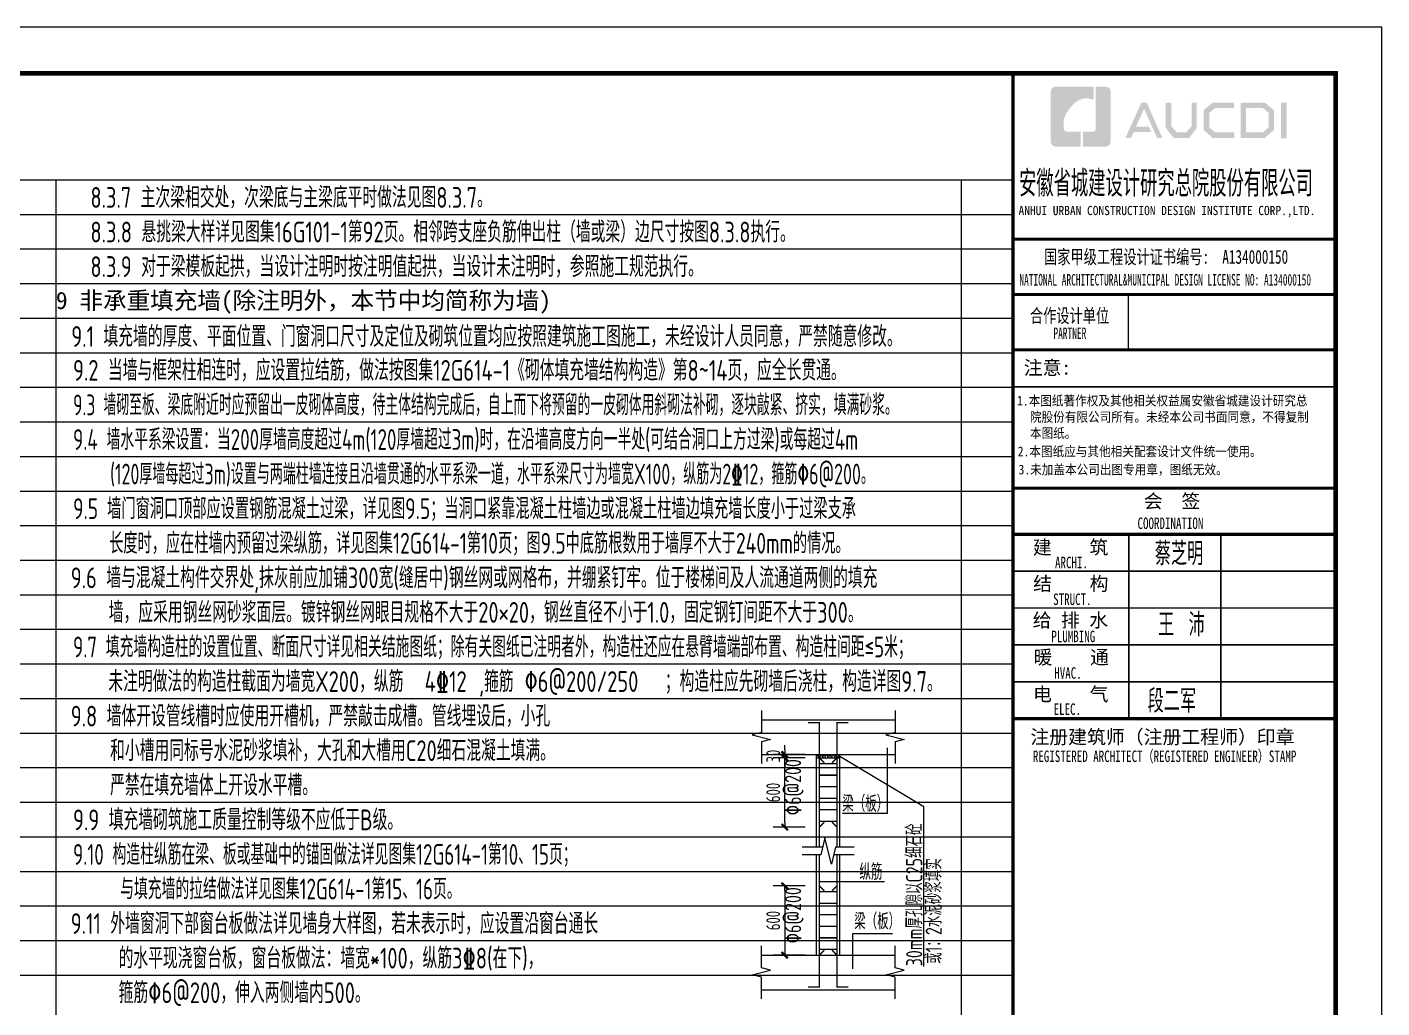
# Model space of a CAD drawing. Extents: x 169490 to 7584583, y -2399407 to 1374371.
# Drawn here: x 242888 to 272275, y 833917 to 855191 of the extents above; entities that cross this region are included whole.
import ezdxf
from ezdxf.enums import TextEntityAlignment as Align

# ---------------------------------------------------------------- set-up
doc = ezdxf.new("R2010")
doc.units = 0
doc.header["$LTSCALE"] = 100
doc.layers.get('0').update_dxf_attribs({"linetype": 'CONTINUOUS'})
doc.layers.get('DEFPOINTS').update_dxf_attribs({"linetype": 'CONTINUOUS'})
for name, color, linetype in [('HATCH', 254, 'CONTINUOUS'), ('PUB_TITLE', 4, 'CONTINUOUS'), ('S-DETL-DIM', 151, 'CONTINUOUS'), ('S-DETL-HATCH', 251, 'CONTINUOUS'), ('S-DETL-LINE1', 2, 'CONTINUOUS'), ('S-DETL-TEXT', 7, 'CONTINUOUS'), ('TEXT', 7, 'CONTINUOUS'), ('图框', 140, 'CONTINUOUS'), ('图签文字', 147, 'CONTINUOUS'), ('大样', 7, 'CONTINUOUS'), ('折板线', 127, 'CONTINUOUS')]:
    doc.layers.add(name, color=color, linetype=linetype)
for name, color, linetype, lineweight in [('rein', 10, 'CONTINUOUS', 18), ('S-1-TEXT', 7, 'CONTINUOUS', 18), ('S-1-修改', 23, 'CONTINUOUS', 18), ('图签', 147, 'CONTINUOUS', 18)]:
    doc.layers.add(name, color=color, linetype=linetype, lineweight=lineweight)
doc.styles.add('HT', font='simhei.ttf')
doc.styles.add('TS', font='tssdeng.shx', dxfattribs={"width": 0.7, "height": 350, "bigfont": 'tssdchn.shx'})
doc.styles.add('TSSD_Dimension', font='Tssdeng.shx', dxfattribs={"width": 0.7, "bigfont": 'tssdchn.shx'})
doc.styles.add('宋体', font='')
doc.styles.add('建筑图签-1', font='simhei.ttf', dxfattribs={"width": 0.7})
doc.styles.add('建筑图签-2', font='TXT.shx', dxfattribs={"width": 0.5, "bigfont": 'HZTXT.shx'})
doc.styles.add('黑体', font='simhei.ttf', dxfattribs={"width": 0.7})
doc.styles.get('宋体').set_extended_font_data('SimSun')
doc.dimstyles.new('TSSD_20_100', dxfattribs={"dimtxt": 300, "dimasz": 100, "dimexe": 250, "dimexo": 250, "dimgap": 100, "dimtad": 1, "dimdec": 0, "dimlfac": 0.2, "dimzin": 0, "dimdsep": 46, "dimtxsty": 'TSSD_Dimension', "dimblk": '_TSDBK', "dimcen": 0, "dimclrt": 7, "dimadec": 0, "dimazin": 0, "dimtfac": 1, "dimtdec": 0, "dimtix": 1, "dimtmove": 2, "dimatfit": 3, "dimldrblk": '_TSDBK', "dimfxl": 1, "dimtolj": 1, "dimtzin": 0, "dimarcsym": 0})

# ---------------------------------------------------------------- blocks, each defined once
blk = doc.blocks.new('_TSDBK')
blk.add_line((-1, 0), (0, 0))
at = {"const_width": 0.5}
blk.add_lwpolyline([(-0.7, -0.7), (0.7, 0.7)], dxfattribs=at)
blk = doc.blocks.new('*D707')
at = {"layer": 'DEFPOINTS', "color": 0, "transparency": 16777216}
for p in [(260015, 836562), (259322, 835062), (260015, 835062)]:
    blk.add_point(p, dxfattribs=at)
at = {"layer": 'S-DETL-DIM', "color": 0, "lineweight": -2, "transparency": 16777216}
for p, q in [((259765, 836562), (259072, 836562)), ((259322, 836462), (259322, 835162)), ((259765, 835062), (259072, 835062))]:
    blk.add_line(p, q, dxfattribs=at)
at = {"layer": 'S-DETL-DIM', "color": 0, "lineweight": -2, "transparency": 16777216, "xscale": 100, "yscale": 100, "zscale": 100}
for p, rotation in [((259322, 836562), 90), ((259322, 835062), 270)]:
    blk.add_blockref('_TSDBK', p, dxfattribs=dict(at, rotation=rotation))
at = {"layer": 'S-DETL-DIM', "color": 7, "transparency": 16777216, "insert": (259072, 835812), "char_height": 300, "attachment_point": 5, "rotation": 90, "style": 'TSSD_Dimension'}
blk.add_mtext('\\A1;600', dxfattribs=at)
blk = doc.blocks.new('*D708')
at = {"layer": 'DEFPOINTS', "color": 0, "transparency": 16777216}
for p in [(259322, 839340), (260015, 839340), (260015, 837840)]:
    blk.add_point(p, dxfattribs=at)
at = {"layer": 'S-DETL-DIM', "color": 0, "lineweight": -2, "transparency": 16777216}
for p, q in [((259765, 839340), (259072, 839340)), ((259322, 837940), (259322, 839240)), ((259765, 837840), (259072, 837840))]:
    blk.add_line(p, q, dxfattribs=at)
at = {"layer": 'S-DETL-DIM', "color": 0, "lineweight": -2, "transparency": 16777216, "xscale": 100, "yscale": 100, "zscale": 100}
for p, rotation in [((259322, 839340), 90), ((259322, 837840), 270)]:
    blk.add_blockref('_TSDBK', p, dxfattribs=dict(at, rotation=rotation))
at = {"layer": 'S-DETL-DIM', "color": 7, "transparency": 16777216, "insert": (259072, 838590), "char_height": 300, "attachment_point": 5, "rotation": 90, "style": 'TSSD_Dimension'}
blk.add_mtext('\\A1;600', dxfattribs=at)
blk = doc.blocks.new('*D709')
at = {"layer": 'DEFPOINTS', "color": 0, "transparency": 16777216}
for p in [(259322, 839415), (260015, 839415), (260015, 839340)]:
    blk.add_point(p, dxfattribs=at)
at = {"layer": 'S-DETL-DIM', "color": 0, "lineweight": -2, "transparency": 16777216}
for p, q in [((259322, 839515), (259322, 839615)), ((259765, 839415), (259072, 839415)), ((259765, 839340), (259072, 839340)), ((259322, 839340), (259322, 839415)), ((259322, 839240), (259322, 839140))]:
    blk.add_line(p, q, dxfattribs=at)
at = {"layer": 'S-DETL-DIM', "color": 0, "lineweight": -2, "transparency": 16777216, "xscale": 100, "yscale": 100, "zscale": 100}
for p, rotation in [((259322, 839415), 270), ((259322, 839340), 90)]:
    blk.add_blockref('_TSDBK', p, dxfattribs=dict(at, rotation=rotation))
at = {"layer": 'S-DETL-DIM', "color": 7, "transparency": 16777216, "insert": (259072, 839378), "char_height": 300, "attachment_point": 5, "rotation": 90, "style": 'TSSD_Dimension'}
blk.add_mtext('\\A1;30', dxfattribs=at)
blk = doc.blocks.new('院标1')
h = blk.add_hatch(color=150)
h.dxf.hatch_style = 1
h.set_gradient(color1=(33, 113, 253), color2=(33, 113, 253), tint=1, name='INVCURVED')
edge = h.paths.add_edge_path()
edge.add_spline(control_points=[(116373, 648379), (116379, 648379), (116382, 648379), (116391, 648379), (116391, 648379), (116391, 648379), (116616, 648379), (116616, 648379), (116616, 648379), (116616, 648379), (116616, 648054), (116616, 648054), (116616, 648054), (116616, 648054), (116108, 648054), (116108, 648054), (116108, 648054), (116028, 648054), (115963, 648111), (115963, 648199), (115963, 648199), (115963, 648199), (115963, 649215), (115963, 649215), (115963, 649215), (115963, 649295), (116018, 649360), (116108, 649360), (116108, 649360), (116108, 649360), (116897, 649360), (116897, 649360), (116897, 649360), (116897, 649360), (116897, 649080), (116897, 649080), (116897, 649080), (116897, 649080), (116566, 649140), (116356, 648859), (116356, 648859), (116245, 648719), (116240, 648545), (116247, 648466), (116247, 648466), (116254, 648386), (116247, 648466), (116247, 648466), (116247, 648466), (116247, 648466), (116258, 648374), (116373, 648379)], knot_values=[0, 0, 0, 0, 0.071429, 0.071429, 0.071429, 0.107143, 0.142857, 0.142857, 0.142857, 0.178571, 0.214286, 0.214286, 0.214286, 0.25, 0.285714, 0.285714, 0.285714, 0.321429, 0.357143, 0.357143, 0.357143, 0.392857, 0.428571, 0.428571, 0.428571, 0.464286, 0.5, 0.5, 0.5, 0.535714, 0.571429, 0.571429, 0.571429, 0.607143, 0.642857, 0.642857, 0.642857, 0.678571, 0.714286, 0.714286, 0.714286, 0.75, 0.785714, 0.785714, 0.785714, 0.821429, 0.857143, 0.857143, 0.857143, 0.928571, 1, 1, 1, 1], degree=3, periodic=0)
h = blk.add_hatch(color=150)
h.dxf.hatch_style = 1
h.set_gradient(color1=(33, 113, 253), color2=(33, 113, 253), tint=1, name='INVCURVED')
edge = h.paths.add_edge_path()
edge.add_spline(control_points=[(117268, 649215), (117268, 649215), (117268, 648199), (117268, 648199), (117268, 648199), (117268, 648114), (117212, 648054), (117123, 648054), (117123, 648054), (117123, 648054), (116663, 648054), (116663, 648054), (116663, 648054), (116663, 648054), (116663, 648379), (116663, 648379), (116663, 648379), (116663, 648379), (116865, 648379), (116865, 648379), (116865, 648379), (116907, 648379), (116941, 648413), (116941, 648455), (116941, 648455), (116941, 648455), (116941, 649360), (116941, 649360), (116941, 649360), (116941, 649360), (117123, 649360), (117123, 649360), (117123, 649360), (117204, 649360), (117268, 649306), (117268, 649215)], knot_values=[0, 0, 0, 0, 0.1, 0.1, 0.1, 0.15, 0.2, 0.2, 0.2, 0.25, 0.3, 0.3, 0.3, 0.35, 0.4, 0.4, 0.4, 0.45, 0.5, 0.5, 0.5, 0.55, 0.6, 0.6, 0.6, 0.65, 0.7, 0.7, 0.7, 0.75, 0.8, 0.8, 0.8, 0.9, 1, 1, 1, 1], degree=3, periodic=0)
blk = doc.blocks.new('2q3q2342q35q2343r5q23rwetr')
at = {"layer": 'PUB_TITLE'}
h = blk.add_hatch(color=147, dxfattribs=at)
h.paths.add_polyline_path([(3533426, 3160669), (3533552, 3160669), (3533552, 3159898), (3533426, 3159898)])
h.paths.add_polyline_path([(3532673, 3160552), (3532673, 3160026), (3533034, 3160026), (3533158, 3160133), (3533158, 3160451), (3533038, 3160552)], flags=16)
h.paths.add_polyline_path([(3532555, 3160670), (3532555, 3159908), (3533078, 3159908), (3533276, 3160078), (3533276, 3160506), (3533081, 3160670)])
h.paths.add_polyline_path([(3532412, 3160674), (3532412, 3160558), (3532005, 3160558), (3531873, 3160447), (3531873, 3160128), (3532005, 3160025), (3532415, 3160025), (3532415, 3159904), (3531951, 3159904), (3531748, 3160078), (3531748, 3160506), (3531947, 3160674)])
h.paths.add_polyline_path([(3530929, 3160672), (3531050, 3160672), (3531050, 3160161), (3531164, 3160030), (3531375, 3160030), (3531489, 3160161), (3531489, 3160672), (3531603, 3160672), (3531603, 3160124), (3531438, 3159907), (3531101, 3159907), (3530929, 3160126)])
h.paths.add_polyline_path([(3530398, 3160671), (3530515, 3160671), (3530857, 3159906), (3530741, 3159906), (3530459, 3160540), (3530284, 3160152), (3530556, 3160152), (3530616, 3160037), (3530236, 3160037), (3530177, 3159904), (3530054, 3159904)])
at = {"layer": '图框'}
for p, q in [((3527618, 3157710), (3534618, 3157710)), ((3527618, 3157710), (3534618, 3157710)), ((3527618, 3156510), (3534618, 3156510))]:
    blk.add_line(p, q, dxfattribs=at)
for points, const_width in [([(3527618, 3121310), (3527618, 3161310)], 70), ([(3527618, 3157710), (3534618, 3157710)], 60), ([(3527618, 3156510), (3534618, 3156510)], 60), ([(3527618, 3156510), (3534618, 3156510)], 60), ([(3530118, 3156510), (3530118, 3155310)], 35), ([(3527618, 3155310), (3534618, 3155310)], 60), ([(3527618, 3155310), (3534618, 3155310)], 60), ([(3527618, 3154510), (3534618, 3154510)], 35), ([(3527626, 3152310), (3534626, 3152310)], 60), ([(3527626, 3151310), (3534626, 3151310)], 70), ([(3527626, 3151310), (3534626, 3151310)], 70), ([(3530126, 3151310), (3530126, 3147310)], 35), ([(3532126, 3151310), (3532126, 3147310)], 35), ([(3527626, 3150510), (3534626, 3150510)], 35), ([(3527626, 3149710), (3534626, 3149710)], 35), ([(3527626, 3148910), (3534626, 3148910)], 35), ([(3527626, 3148110), (3534626, 3148110)], 35), ([(3527626, 3147310), (3534626, 3147310)], 70), ([(3527618, 3139010), (3534618, 3139010)], 70), ([(3527618, 3139010), (3534618, 3139010)], 70), ([(3530118, 3135010), (3530118, 3139010)], 35), ([(3527618, 3138010), (3534618, 3138010)], 35), ([(3527618, 3137010), (3534618, 3137010)], 35), ([(3527618, 3136010), (3534618, 3136010)], 35), ([(3534618, 3135010), (3527618, 3135010)], 70), ([(3534618, 3134510), (3527618, 3134510)], 70), ([(3527618, 3134510), (3534618, 3134510)], 70), ([(3530117, 3128110), (3530118, 3134510)], 35), ([(3532118, 3128110), (3532118, 3134510)], 35), ([(3527618, 3133710), (3534618, 3133710)], 35), ([(3527618, 3132910), (3534618, 3132910)], 35), ([(3527618, 3132110), (3534618, 3132110)], 35), ([(3527618, 3131310), (3534618, 3131310)], 35), ([(3527618, 3130510), (3534618, 3130510)], 35), ([(3527618, 3129710), (3534618, 3129710)], 35), ([(3527618, 3128910), (3534618, 3128910)], 35), ([(3527618, 3128110), (3534618, 3128110)], 70), ([(3527618, 3125110), (3534618, 3125110)], 70), ([(3530118, 3122710), (3530118, 3125110)], 35), ([(3527618, 3124310), (3534618, 3124310)], 35), ([(3527618, 3123510), (3534618, 3123510)], 35), ([(3527618, 3122710), (3534618, 3122710)], 35), ([(3527618, 3122710), (3534118, 3122710)], 35), ([(3530118, 3121310), (3530118, 3122710)], 35), ([(3531768, 3121310), (3531768, 3122710)], 35), ([(3531768, 3121310), (3531768, 3122710)], 35), ([(3531768, 3121310), (3531768, 3122710)], 35), ([(3533118, 3121310), (3533118, 3122710)], 35), ([(3527618, 3122010), (3531768, 3122010)], 35), ([(3531768, 3122010), (3534618, 3122010)], 35)]:
    blk.add_lwpolyline(points, dxfattribs=dict(at, const_width=const_width))
blk.add_blockref('院标1', (3412469, 2511661))
at = {"layer": 'PUB_TITLE', "style": 'HT', "width": 0.88}
for s, p in [('1.本图纸著作权及其他相关权益属安徽省城建设计研究总', (3527703, 3154103)), ('院股份有限公司所有。未经本公司书面同意，不得复制', (3527983, 3153749)), ('本图纸。', (3527983, 3153399)), (' 2.本图纸应与其他相关配套设计文件统一使用。 ', (3527593, 3153002)), ('3.未加盖本公司出图专用章，图纸无效。', (3527736, 3152608))]:
    blk.add_text(s, height=210, dxfattribs=at).set_placement(p)
at = {"layer": '图签', "color": 154, "style": '宋体'}
for s, height, p in [('8221009', 286.7, (3531555, 3138358)), ('绿地集团宿州置业有限公司', 258.01, (3530147, 3137372)), ('绿地宿州城际空间站', 232.2, (3530637, 3136619)), ('2019-302#地块项目', 232.21, (3530791, 3136201)), ('2021年8月', 286.7, (3531428, 3124572)), ('施工图设计', 286.7, (3531350, 3122972)), ('结施', 286.7, (3530522, 3122203))]:
    blk.add_text(s, height=height, dxfattribs=at).set_placement(p)
at = {"layer": '图签', "color": 1, "style": '宋体'}
for s, height, p in [('1:100', 286.7, (3531829, 3123764)), ('1', 287, (3530871, 3121535))]:
    blk.add_text(s, height=height, dxfattribs=at).set_placement(p)
at = {"layer": '图签文字', "color": 7, "style": '建筑图签-1'}
for s, height, width, p in [('安徽省城建设计研究总院股份有限公司', 500, 0.55, (3527746, 3158687)), ('国家甲级工程设计证书编号:  A134000150', 300, 0.7, (3528290, 3157177)), ('合作设计单位', 300, 0.7, (3527983, 3155900)), ('项目负责人', 300, 0.8, (3528020, 3132511)), ('方案设计人', 300, 0.8, (3528020, 3131708)), ('专业负责人', 300, 0.8, (3528019, 3130902))]:
    blk.add_text(s, height=height, dxfattribs=dict(at, width=width)).set_placement(p)
at = {"layer": '图签文字', "linetype": 'Continuous', "style": '建筑图签-1', "width": 0.91}
blk.add_text('ANHUI URBAN CONSTRUCTION DESIGN INSTITUTE CORP.,LTD.', height=200, dxfattribs=at).set_placement((3527736, 3158232))
at = {"layer": '图签文字', "style": '建筑图签-1'}
for s, height, width, p in [('NATIONAL ARCHITECTURAL&MUNICIPAL DESIGN LICENSE NO: A134000150', 250, 0.6, (3527754, 3156705)), ('PARTNER', 250, 0.6, (3528492, 3155544)), ('COORDINATION', 250, 0.7, (3530317, 3151423)), ('ARCHI.', 250, 0.7, (3528527, 3150572)), ('STRUCT.', 250, 0.7, (3528487, 3149775)), ('PLUMBING', 250, 0.7, (3528447, 3148969)), ('HVAC.', 250, 0.7, (3528511, 3148175)), ('ELEC.', 250, 0.7, (3528496, 3147391)), ('REGISTERED ARCHITECT（REGISTERED ENGINEER）STAMP', 250, 0.7, (3528046, 3146369)), ('PROJECT No.', 250, 0.7, (3528287, 3138095, -1799)), ('CLIENT', 250, 0.7, (3528411, 3137116)), ('PROJECT', 250, 0.7, (3528347, 3136097)), ('SUB ITEM', 250, 0.7, (3528220, 3135186)), ('STAMP FOR ISSUE', 250, 0.7, (3527930, 3133991)), ('APPROVED ', 220, 0.7, (3528368, 3133775)), ('EXAMINED  ', 220, 0.7, (3528360, 3132984, -1799)), ('PROJECT MANAGER', 220, 0.7, (3528022, 3132158, -1799)), ('SCHEMATIC  DESIGN', 220, 0.7, (3527920, 3131411, -1799)), ('TITLE OF DRAWING', 250, 0.7, (3527872, 3127063)), ('DATE', 250, 0.7, (3528634, 3124359)), ('SCALE', 250, 0.7, (3528573, 3123560)), ('DESIGNED STAGE', 200, 0.7, (3528250, 3122770)), ('DISCIPLIUE&TYPE', 200, 0.7, (3528201, 3122057)), ('DRAWING No.', 200, 0.7, (3531923, 3122050)), ('EDITION NO .', 200, 0.7, (3528384, 3121384)), ('PIECES', 200, 0.7, (3532151, 3121350))]:
    blk.add_text(s, height=height, dxfattribs=dict(at, width=width)).set_placement(p)
at = {"layer": '图签文字', "color": 7, "style": '建筑图签-1'}
for s, height, p in [('注意:', 300, (3527849, 3154773)), ('会  签', 300, (3530452, 3151878)), ('建    筑', 300, (3528047, 3150877)), ('结    构', 300, (3528052, 3150089)), ('给 排 水', 300, (3528043, 3149295)), ('暖    通', 300, (3528061, 3148492)), ('电    气', 300, (3528051, 3147692)), ('注册建筑师（注册工程师）印章', 300, (3527993, 3146764)), ('项目编号', 300, (3527986, 3138543)), ('建设单位', 300, (3527978, 3137565)), ('项目名称', 300, (3527944, 3136507)), ('子项名称', 300, (3527944, 3135551)), ('出图专用章', 300, (3527854, 3134428)), ('审    定', 300, (3528005, 3134089)), ('审    核', 300, (3527992, 3133287)), ('校    对', 300, (3528051, 3130078)), ('设    计', 300, (3528046, 3129277)), ('制    图', 300, (3528023, 3128502)), ('图   名:', 350, (3527973, 3127505)), ('日    期', 300, (3528002, 3124659)), ('比    例', 300, (3528040, 3123912)), ('设计阶段', 300, (3528070, 3123110)), ('专业及类别', 300, (3527856, 3122323)), ('图号', 300, (3531999, 3122304)), ('版   次 ', 300, (3528114, 3121633)), ('第 版', 300, (3530418, 3121533)), ('总张数', 300, (3531805, 3121604))]:
    blk.add_text(s, height=height, dxfattribs=at).set_placement(p)
at = {"layer": '图签文字', "color": 1, "style": '建筑图签-2', "width": 0.7}
for s, p in [('蔡芝明', (3530692, 3150638)), ('王 沛', (3530763, 3149097)), ('段二军', (3530538, 3147442)), ('卢俊超', (3530524, 3133872)), ('许 槊', (3530524, 3133081)), ('蔡芝明', (3530524, 3132281)), ('许 槊', (3530524, 3130681)), ('王立梅', (3530534, 3129890)), ('万 柱', (3530549, 3129053)), ('万 柱', (3530549, 3128253))]:
    blk.add_text(s, height=500, dxfattribs=at).set_placement(p)
at = {"layer": '图签文字', "style": '建筑图签-1', "width": 0.7}
for s, p in [('CHIEF ENGI.', (3528882, 3130685)), ('CHECKED  ', (3529011, 3129879)), ('DESIGNED ', (3528937, 3129076)), (' DRAWN   ', (3529002, 3128311))]:
    blk.add_text(s, height=220, dxfattribs=at).set_placement(p, align=Align.MIDDLE)

msp = doc.modelspace()

# ---------------------------------------------------------------- hatches: boundary and pattern name
at = {"layer": 'HATCH'}
h = msp.add_hatch(dxfattribs=at)
h.set_pattern_fill('AR-CONC', color=0, scale=10, style=0)
h.set_pattern_definition([(50, (-4532740.653, 1270850.675), (71.72601826, -6.2752135), [7.5, -82.5]), (355, (-4532740.65, 1270850.675), (-13.8751334, 75.2192134), [6, -66]), (100.4514, (-4532734.676, 1270850.15), (57.8509382, 68.9439542), [6.374019, -70.1142112]), (46.1842, (-4532740.65, 1270870.675), (106.7241049, -16.5519014), [11.25, -123.75]), (96.6356, (-4532731.76, 1270869.3), (93.4662706, 97.411787), [9.5610288, -105.1713]), (351.1842, (-4532740.65, 1270870.68), (93.4661945, 97.41186), [9, -99]), (21, (-4532730.653, 1270865.675), (59.6907052, -40.2618891), [7.5, -82.5]), (326, (-4532730.65, 1270865.675), (24.3315332, 72.5150045), [6, -66]), (71.4514, (-4532725.68, 1270862.32), (84.0222629, 32.2530497), [6.374019, -70.1142112]), (37.5, (-4532740.653, 1270850.675), (1.21598553, 33.28938538), [0, -65.2, 0, -67, 0, -66.25]), (7.5, (-4532740.653, 1270850.675), (26.30695374, 39.4411712), [0, -38.2, 0, -63.7, 0, -25.25]), (327.5, (-4532762.953, 1270850.675), (53.38224362, -2.25548717), [0, -25, 0, -78, 0, -103.5]), (317.5, (-4532772.953, 1270850.675), (58.31861693, 10.01049823), [0, -32.5, 0, -51.8, 0, -73.5])])
h.paths.add_polyline_path([(260454.6, 839415.4), (260074.6, 839415.4), (260074.6, 839340.4), (260454.6, 839340.4)])
h.paths.add_polyline_path([(260074.6, 839415.4), (260014.6, 839415.4), (260014.6, 839340.4), (260074.6, 839340.4)])
h.paths.add_polyline_path([(260514.6, 839415.4), (260454.6, 839415.4), (260454.6, 839340.4), (260514.6, 839340.4)])

# ---------------------------------------------------------------- linework, layer by layer
msp.add_lwpolyline([(200475.2, 854191.4), (264275.2, 854191.4), (264275.2, 814191.4), (200475.2, 814191.4)], close=True)
at = {"layer": 'DEFPOINTS', "color": 252}
for p, q in [((200475.2, 851878.9), (264275.2, 851878.9)), ((243512.7, 851878.9), (243512.7, 814191.4)), ((263150.2, 851878.9), (263150.2, 814191.4)), ((200475.2, 851128.9), (264275.2, 851128.9)), ((200475.2, 850378.9), (264275.2, 850378.9)), ((200475.2, 849628.9), (264275.2, 849628.9)), ((200475.2, 848878.9), (264275.2, 848878.9)), ((200475.2, 848128.9), (264275.2, 848128.9)), ((200475.2, 847378.9), (264275.2, 847378.9)), ((200475.2, 846628.9), (264275.2, 846628.9)), ((200475.2, 845878.9), (264275.2, 845878.9)), ((200475.2, 845128.9), (264275.2, 845128.9)), ((200475.2, 844378.9), (264275.2, 844378.9)), ((200475.2, 843628.9), (264275.2, 843628.9)), ((200475.2, 842878.9), (264275.2, 842878.9)), ((200475.2, 842128.9), (264275.2, 842128.9)), ((200475.2, 841378.9), (264275.2, 841378.9)), ((200475.2, 840628.9), (264275.2, 840628.9)), ((200475.2, 839878.9), (264275.2, 839878.9)), ((200475.2, 839128.9), (264275.2, 839128.9)), ((200475.2, 838378.9), (264275.2, 838378.9)), ((200475.2, 837628.9), (264275.2, 837628.9)), ((200475.2, 836878.9), (264275.2, 836878.9)), ((200475.2, 836128.9), (264275.2, 836128.9)), ((200475.2, 835378.9), (264275.2, 835378.9)), ((200475.2, 834628.9), (264275.2, 834628.9))]:
    msp.add_line(p, q, dxfattribs=at)
at = {"layer": 'rein', "const_width": 30}
for points in [[(259824.6, 840105.4), (260074.6, 840105.4), (260074.6, 837840.4), (260180.7, 837946.5)], [(260348.6, 837946.5), (260454.6, 837840.4), (260454.6, 840105.4), (260704.6, 840105.4)], [(260074.6, 837402.8), (260074.6, 839340.4), (260180.7, 839234.4)], [(260454.6, 837402.8), (260454.6, 839340.4), (260348.6, 839234.4)], [(260074.6, 839215.4), (260454.6, 839215.4)], [(260074.6, 838965.4), (260454.6, 838965.4)], [(260074.6, 838715.4), (260454.6, 838715.4)], [(260074.6, 838465.4), (260454.6, 838465.4)], [(260074.6, 838215.4), (260454.6, 838215.4)], [(260074.6, 837965.4), (260454.6, 837965.4)], [(260180.7, 835168.3), (260074.6, 835062.2), (260074.6, 837237.1)], [(260348.6, 835168.3), (260454.6, 835062.2), (260454.6, 837237.1)], [(259824.6, 834372.2), (260074.6, 834372.2), (260074.6, 836562.2), (260180.7, 836456.2)], [(260074.6, 836437.2), (260454.6, 836437.2)], [(260348.6, 836456.2), (260454.6, 836562.2), (260454.6, 834372.2), (260704.6, 834372.2)], [(260074.6, 836187.2), (260454.6, 836187.2)], [(260074.6, 835937.2), (260454.6, 835937.2)], [(260074.6, 835687.2), (260454.6, 835687.2)], [(260074.6, 835437.2), (260454.6, 835437.2)], [(260074.6, 835187.2), (260454.6, 835187.2)]]:
    msp.add_lwpolyline(points, dxfattribs=at)
at = {"layer": 'S-DETL-HATCH'}
for p, q in [((260193.9, 837602.8), (260102.5, 837237.1)), ((260335.3, 837037.1), (260193.9, 837602.8)), ((260143.9, 837402.8), (259702.1, 837402.8)), ((260426.8, 837402.8), (260335.3, 837037.1)), ((260827.1, 837402.8), (260426.8, 837402.8)), ((260102.5, 837237.1), (259702.1, 837237.1)), ((260827.1, 837237.1), (260385.3, 837237.1))]:
    msp.add_line(p, q, dxfattribs=at)
for points in [[(258814.6, 840365.4), (258814.6, 839890.4), (258614.6, 839840.4), (259014.6, 839740.4), (258814.6, 839690.4), (258814.6, 839215.4)], [(261714.6, 840365.4), (261714.6, 839890.4), (261514.6, 839840.4), (261914.6, 839740.4), (261714.6, 839690.4), (261714.6, 839215.4)], [(258814.6, 834112.2), (258814.6, 834587.2), (258614.6, 834637.2), (259014.6, 834737.2), (258814.6, 834787.2), (258814.6, 835262.2)], [(261714.6, 834112.2), (261714.6, 834587.2), (261514.6, 834637.2), (261914.6, 834737.2), (261714.6, 834787.2), (261714.6, 835262.2)]]:
    msp.add_lwpolyline(points, dxfattribs=at)
at = {"layer": 'S-DETL-LINE1'}
for p, q in [((258814.6, 840165.4), (261714.6, 840165.4)), ((258814.6, 839415.4), (260014.6, 839415.4)), ((260514.6, 839415.4), (261714.6, 839415.4)), ((258814.6, 835062.2), (261714.6, 835062.2)), ((258814.6, 834312.2), (261714.6, 834312.2))]:
    msp.add_line(p, q, dxfattribs=at)
at = {"layer": 'S-DETL-TEXT'}
for p, q in [((260514.6, 839377.9), (262340, 838282.9)), ((262340, 834817.2), (262340, 838282.9)), ((260074.6, 836659.3), (261485.8, 836659.3)), ((260800.6, 835533.5), (261656.5, 835533.5)), ((260800.6, 834764.7), (260800.6, 835533.5))]:
    msp.add_line(p, q, dxfattribs=at)
at = {"layer": 'TEXT', "color": 0}
for p, q in [((261552.8, 838137.9), (261552.8, 839557.7)), ((260573.4, 838137.9), (261552.8, 838137.9))]:
    msp.add_line(p, q, dxfattribs=at)
at = {"layer": '图框'}
msp.add_lwpolyline([(197975.2, 813191.4), (272275.2, 813191.4), (272275.2, 855191.4), (197975.2, 855191.4)], close=True, dxfattribs=at)
at = {"layer": '图框', "const_width": 100}
msp.add_lwpolyline([(200475.2, 814191.4), (271275.2, 814191.4), (271275.2, 854191.4), (200475.2, 854191.4)], close=True, dxfattribs=at)
at = {"layer": '大样', "linetype": 'ByBlock'}
for p, q in [((260014.6, 837402.8), (260014.6, 839415.4)), ((260014.6, 839415.4), (260514.6, 839415.4)), ((260014.6, 839340.4), (260514.6, 839340.4)), ((260514.6, 837402.8), (260514.6, 839415.4)), ((260014.6, 835062.2), (260014.6, 837237.1)), ((260514.6, 835062.2), (260514.6, 837237.1))]:
    msp.add_line(p, q, dxfattribs=at)

# ---------------------------------------------------------------- block references
at = {"layer": '折板线'}
msp.add_blockref('2q3q2342q35q2343r5q23rwetr', (-3263342.4, -2307118.7), dxfattribs=at)

# ---------------------------------------------------------------- texts
at = {"layer": 'S-1-TEXT', "style": 'TS'}
for s, width, p in [('8.3.7 主次梁相交处，次梁底与主梁底平时做法见图8.3.7。', 0.75, (244261.8, 851271.4)), ('8.3.8 悬挑梁大样详见图集16G101-1第92页。相邻跨支座负筋伸出柱（墙或梁）边尺寸按图8.3.8执行。', 0.75, (244261.8, 850521.4)), ('8.3.9 对于梁模板起拱，当设计注明时按注明值起拱，当设计未注明时，参照施工规范执行。', 0.75, (244261.8, 849771.4)), ('9.1 填充墙的厚度、平面位置、门窗洞口尺寸及定位及砌筑位置均应按照建筑施工图施工，未经设计人员同意，严禁随意修改。', 0.75, (243846.6, 848255.7)), ('9.2 当墙与框架柱相连时，应设置拉结筋，做法按图集12G614-1《砌体填充墙结构构造》第8~14页，应全长贯通。', 0.75, (243884.8, 847521.4)), ('9.3 墙砌至板、梁底附近时应预留出一皮砌体高度，待主体结构完成后，自上而下将预留的一皮砌体用斜砌法补砌，逐块敲紧、挤实，填满砂浆。', 0.65, (243884.8, 846771.4)), ('9.4 墙水平系梁设置：当200厚墙高度超过4m(120厚墙超过3m)时，在沿墙高度方向一半处(可结合洞口上方过梁)或每超过4m', 0.7, (243884.8, 846021.4)), ('(120厚墙每超过3m)设置与两端柱墙连接且沿墙贯通的水平系梁一道，水平系梁尺寸为墙宽X100，纵筋为2\x8412，箍筋\x826@200。', 0.66, (244688.8, 845271.4)), ('9.5 墙门窗洞口顶部应设置钢筋混凝土过梁，详见图9.5；当洞口紧靠混凝土柱墙边或混凝土柱墙边填充墙长度小于过梁支承', 0.72, (243884.8, 844521.4)), ('长度时，应在柱墙内预留过梁纵筋，详见图集12G614-1第10页；图9.5中底筋根数用于墙厚不大于240mm的情况。', 0.72, (244667.8, 843771.4)), ('9.6 墙与混凝土构件交界处,抹灰前应加铺300宽(缝居中)钢丝网或网格布，并绷紧钉牢。位于楼梯间及人流通道两侧的填充', 0.75, (243834.8, 843021.4)), ('墙，应采用钢丝网砂浆面层。镀锌钢丝网眼目规格不大于20×20，钢丝直径不小于1.0，固定钢钉间距不大于300。', 0.75, (244659.2, 842271.4)), ('9.7 填充墙构造柱的设置位置、断面尺寸详见相关结施图纸；除有关图纸已注明者外，构造柱还应在悬臂墙端部布置、构造柱间距≤5米；', 0.7, (243884.8, 841521.4)), ('未注明做法的构造柱截面为墙宽X200，纵筋        ,箍筋                ；构造柱应先砌墙后浇柱，构造详图9.7。', 0.75, (244649.9, 840771.4)), ('9.8 墙体开设管线槽时应使用开槽机，严禁敲击成槽。管线埋设后，小孔', 0.75, (243834.8, 840021.4)), ('和小槽用同标号水泥砂浆填补，大孔和大槽用C20细石混凝土填满。', 0.75, (244688.8, 839271.4)), ('严禁在填充墙体上开设水平槽。', 0.75, (244688.8, 838521.4)), ('9.9 填充墙砌筑施工质量控制等级不应低于B级。', 0.75, (243884.8, 837771.4)), ('9.10 构造柱纵筋在梁、板或基础中的锚固做法详见图集12G614-1第10、15页；', 0.7, (243884.8, 837021.4)), ('与填充墙的拉结做法详见图集12G614-1第15、16页。', 0.7, (244908.2, 836271.4)), ('9.11 外墙窗洞下部窗台板做法详见墙身大样图，若未表示时，应设置沿窗台通长', 0.75, (243834.8, 835521.4)), ('的水平现浇窗台板，窗台板做法：墙宽*100，纵筋3%%1328(在下)，', 0.75, (244872.8, 834771.4)), ('箍筋%%1306@200，伸入两侧墙内500。', 0.75, (244872.8, 834021.4))]:
    msp.add_text(s, height=450, dxfattribs=dict(at, width=width)).set_placement(p)
at = {"layer": 'S-1-TEXT', "style": '黑体'}
msp.add_text('9 非承重填充墙(除注明外，本节中均简称为墙)', height=375, dxfattribs=at).set_placement((243512.7, 849074.9))
at = {"layer": 'S-1-修改', "style": 'TS', "width": 0.75}
for s, p in [('4\x8412', (251510.9, 840771.4)), ('\x826@200/250', (253675, 840771.4))]:
    msp.add_text(s, height=450, dxfattribs=at).set_placement(p)
at = {"layer": 'S-DETL-TEXT', "style": 'TS', "width": 0.75}
for s, p in [('\x826@200', (259678.4, 838096.1)), ('30mm厚孔隙以C25细石砼', (262306, 834820.4)), ('或1：2水泥砂浆填实', (262728.1, 834872.3)), ('\x826@200', (259678.4, 835318))]:
    msp.add_text(s, height=350, rotation=90, dxfattribs=at).set_placement(p)
for s, p in [('梁（板）', (260570.2, 838172)), (' 纵筋', (260782.7, 836693.3)), ('梁（板）', (260828.4, 835619.6))]:
    msp.add_text(s, height=350, dxfattribs=at).set_placement(p)

# ---------------------------------------------------------------- dimensions: what is measured, and where the dimension line sits
at = {"layer": 'S-DETL-DIM'}
for base, p1, p2, angle, text, picture, middle in [((259321.6, 839415.4), (260014.6, 839340.4), (260014.6, 839415.4), 270, '30', '*D709', (259071.6, 839377.9)), ((259321.6, 839340.4), (260014.6, 837840.4), (260014.6, 839340.4), 270, '600', '*D708', (259071.6, 838590.4)), ((259321.6, 835062.2), (260014.6, 836562.2), (260014.6, 835062.2), 90, '600', '*D707', (259071.6, 835812.2))]:
    dim = msp.add_linear_dim(base=base, p1=p1, p2=p2, angle=angle, text=text, dimstyle='TSSD_20_100', dxfattribs=at)
    dim.commit()
    dim.dimension.update_dxf_attribs({"geometry": picture, "text_midpoint": middle})

doc.saveas('drawing.dxf')
